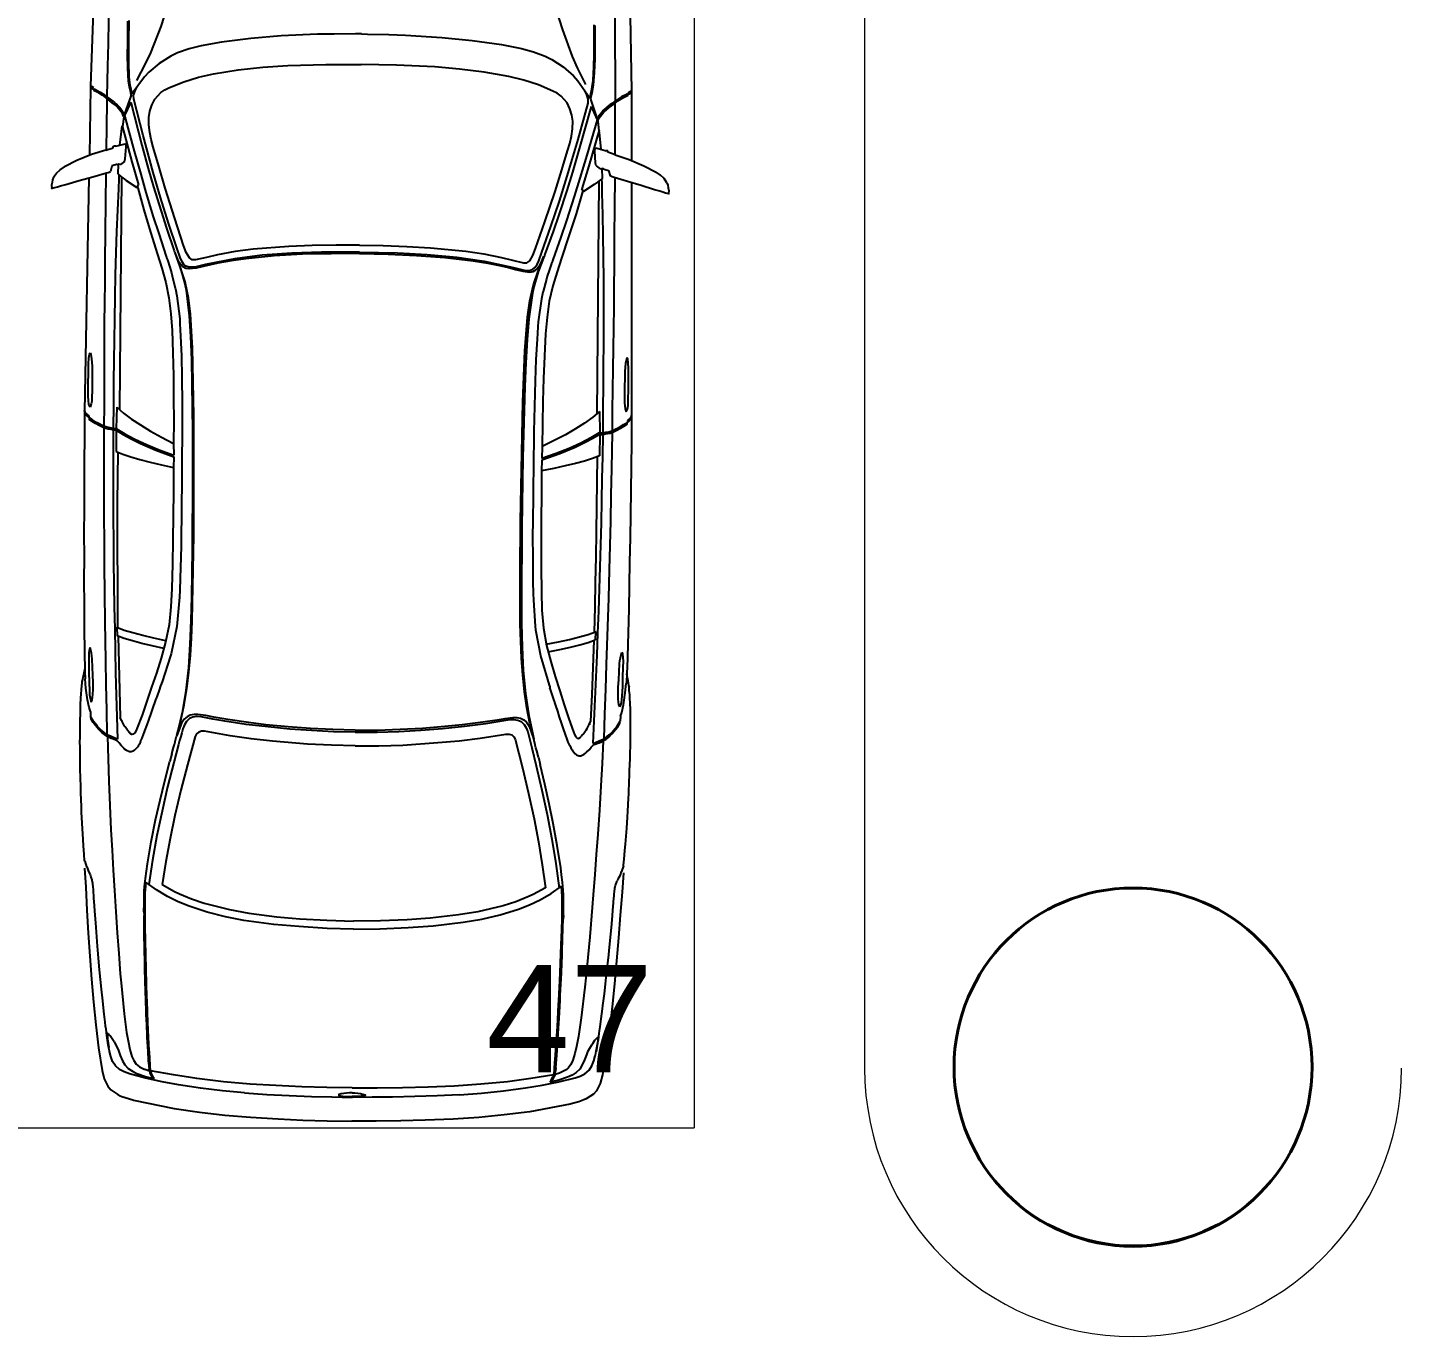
# Model space of a CAD drawing. Header units: inches. Extents: x 13 to 261, y -112 to -47.
# Drawn here: x 82.645 to 87.251, y -72.127 to -67.738 of the extents above; entities that cross this region are included whole.
import ezdxf

# ---------------------------------------------------------------- set-up
doc = ezdxf.new("R2010")
doc.units = ezdxf.units.IN
doc.header["$MEASUREMENT"] = 0
for name, color, linetype, lineweight in [('BANQUETA', 2, 'Continuous', 18), ('CAJONES', 3, 'Continuous', 20), ('COLUMNAS', 20, 'Continuous', 40), ('TEXTOS', 124, 'Continuous', 30)]:
    doc.layers.add(name, color=color, linetype=linetype, lineweight=lineweight)
doc.styles.add('TEXTOS', font='ARIALUNI.TTF', dxfattribs={"height": 0.36})

msp = doc.modelspace()

# ---------------------------------------------------------------- linework, layer by layer
at = {"linetype": 'Continuous'}
for p, q in [((82.8649, -67.6833), (82.8562, -67.9343)), ((84.6649, -67.6994), (84.6691, -67.9505)), ((83.0394, -67.8604), (83.0104, -67.9161)), ((84.4873, -67.8733), (84.5153, -67.9296)), ((82.8561, -67.9398), (82.8521, -68.1672)), ((82.8562, -67.9343), (82.8561, -67.9398)), ((82.8577, -67.9353), (82.8562, -67.9343)), ((82.8562, -67.9378), (82.8562, -67.9383)), ((82.8666, -67.9408), (82.8577, -67.9353)), ((82.9924, -67.965), (82.9688, -68.0313)), ((82.9945, -67.9575), (82.9955, -67.96)), ((82.996, -67.959), (82.9955, -67.96)), ((84.5289, -67.9727), (84.5294, -67.9737)), ((84.5304, -67.9712), (84.5294, -67.9737)), ((84.5324, -67.9787), (84.5548, -68.0455)), ((84.6586, -67.9569), (84.6676, -67.9515)), ((84.6676, -67.9515), (84.6691, -67.9505)), ((84.6691, -67.956), (84.669, -68.1835)), ((84.6691, -67.9505), (84.6691, -67.956)), ((84.6691, -67.954), (84.6691, -67.9545)), ((82.9673, -68.0377), (82.9625, -68.0702)), ((84.5562, -68.052), (84.5604, -68.0845)), ((82.9068, -68.1497), (82.9318, -68.1414)), ((82.9318, -68.1414), (82.9319, -68.1369)), ((82.9319, -68.1369), (82.9324, -68.1359)), ((82.9404, -68.1365), (82.972, -68.1283)), ((84.5813, -68.1512), (84.5499, -68.1424)), ((84.5898, -68.1518), (84.5893, -68.1508)), ((84.5898, -68.1563), (84.5898, -68.1518)), ((84.6147, -68.165), (84.5898, -68.1563)), ((82.9278, -68.2029), (82.9226, -68.2209)), ((82.9448, -68.1976), (82.9499, -68.1961)), ((82.9481, -68.2296), (82.9499, -68.1961)), ((82.9694, -68.1873), (82.9725, -68.1788)), ((84.5514, -68.2014), (84.5485, -68.1929)), ((84.5758, -68.2121), (84.5708, -68.2106)), ((84.572, -68.2441), (84.5708, -68.2106)), ((82.8504, -68.2422), (82.8359, -69.0246)), ((82.9181, -68.2228), (82.9226, -68.2209)), ((82.96, -68.2392), (82.953, -69.0197)), ((84.5599, -68.2535), (84.5529, -69.034)), ((84.5927, -68.2178), (84.5976, -68.2358)), ((84.6021, -68.2379), (84.5976, -68.2358)), ((84.6694, -68.2585), (84.6699, -69.041)), ((83.1377, -68.4908), (83.1382, -68.4923)), ((83.1106, -68.5085), (83.1111, -68.5101)), ((84.3777, -68.5019), (84.3772, -68.5034)), ((84.4045, -68.5201), (84.404, -68.5216)), ((82.8359, -69.0246), (82.8359, -69.0271)), ((82.8359, -69.0271), (82.8359, -69.0276)), ((82.8498, -69.0397), (82.8498, -69.0457)), ((84.6699, -69.041), (84.6698, -69.0435)), ((84.6698, -69.0435), (84.6698, -69.044)), ((82.8547, -69.0493), (82.8497, -69.0512)), ((82.9419, -69.0876), (82.9319, -69.0885)), ((82.9419, -69.0876), (82.9417, -69.1601)), ((84.6507, -69.0653), (84.6556, -69.0674)), ((84.6557, -69.0559), (84.6557, -69.0619)), ((83.1345, -69.1323), (83.1346, -69.1718)), ((84.5628, -69.1021), (84.5617, -69.1746)), ((84.5628, -69.1021), (84.5728, -69.1032)), ((83.1346, -69.1778), (83.1343, -69.2133)), ((84.3694, -69.1433), (84.3686, -69.1828)), ((84.3685, -69.1888), (84.3682, -69.2243)), ((82.8357, -69.8311), (82.8357, -69.8371)), ((82.8357, -69.8371), (82.8357, -69.8376)), ((82.8357, -69.8371), (82.8367, -69.8892)), ((84.6556, -69.8534), (84.6536, -69.9054)), ((84.6557, -69.8474), (84.6556, -69.8534)), ((84.6556, -69.8534), (84.6556, -69.8539)), ((83.0943, -69.938), (83.0938, -69.94)), ((84.3952, -69.9496), (84.3957, -69.9516)), ((82.8554, -70.0312), (82.8558, -70.0478)), ((82.9587, -70.0588), (82.9577, -70.0617)), ((84.6324, -70.0471), (84.6317, -70.0637)), ((82.9819, -70.0965), (82.9863, -70.1015)), ((83.1606, -70.0706), (83.1457, -70.1114)), ((84.3266, -70.081), (84.3407, -70.1221)), ((84.5286, -70.0728), (84.5296, -70.0758)), ((82.9436, -70.1231), (82.9466, -70.1236)), ((82.9589, -70.1458), (82.9545, -70.1402)), ((83.1395, -70.1329), (83.1396, -70.1319)), ((83.1396, -70.1319), (83.1432, -70.1184)), ((83.1432, -70.1184), (83.1442, -70.1139)), ((83.1447, -70.1119), (83.1442, -70.1139)), ((83.1457, -70.1114), (83.1447, -70.1119)), ((84.3407, -70.1221), (84.3417, -70.1226)), ((84.3417, -70.1226), (84.3422, -70.1246)), ((84.3431, -70.1291), (84.3422, -70.1246)), ((84.3465, -70.1427), (84.3431, -70.1291)), ((84.3465, -70.1437), (84.3465, -70.1427)), ((84.5048, -70.1101), (84.5003, -70.115)), ((84.5426, -70.1374), (84.5396, -70.1379)), ((83.1282, -70.1738), (83.1215, -70.1977)), ((84.3571, -70.1848), (84.3634, -70.2088)), ((84.5269, -70.1598), (84.5314, -70.1543)), ((82.8362, -70.5562), (82.8397, -70.6207)), ((84.6422, -70.5723), (84.6376, -70.6368)), ((83.0349, -70.7025), (83.0352, -70.674)), ((83.0349, -70.7025), (83.0353, -70.7155)), ((84.4409, -70.715), (84.4411, -70.6865)), ((84.4409, -70.715), (84.4403, -70.728)), ((83.0514, -71.2141), (83.0514, -71.2151)), ((83.0518, -71.2216), (83.0527, -71.2291)), ((84.4147, -71.2338), (84.4137, -71.2413)), ((84.4153, -71.2263), (84.4153, -71.2273)), ((83.0659, -71.2613), (83.0699, -71.2618)), ((84.3999, -71.2732), (84.3959, -71.2737)), ((82.9973, -71.3331), (83.0003, -71.3342)), ((84.4672, -71.3463), (84.4642, -71.3473))]:
    msp.add_line(p, q, dxfattribs=at)
for points in [[(83.4322, -66.5293), (83.4242, -66.5403), (83.4165, -66.5592), (83.4083, -66.5831), (83.3877, -66.6525), (83.3701, -66.7183), (83.352, -66.7846), (83.3334, -66.8515), (83.3148, -66.9188), (83.2962, -66.9861), (83.2776, -67.0555), (83.259, -67.1253), (83.2403, -67.1947), (83.2222, -67.2645), (83.2041, -67.3348), (83.187, -67.4017), (83.1694, -67.4685), (83.1518, -67.5354), (83.1332, -67.6022), (83.1131, -67.6685), (83.091, -67.7343), (83.0567, -67.823), (83.0394, -67.8604)], [(84.1184, -66.5354), (84.1262, -66.5466), (84.1335, -66.5656), (84.1413, -66.5897), (84.1607, -66.6594), (84.1771, -66.7255), (84.194, -66.7922), (84.2114, -66.8593), (84.2288, -66.927), (84.2462, -66.9946), (84.2635, -67.0643), (84.2809, -67.1345), (84.2983, -67.2041), (84.3152, -67.2743), (84.332, -67.3449), (84.3479, -67.4121), (84.3643, -67.4792), (84.3807, -67.5464), (84.3981, -67.6135), (84.417, -67.6802), (84.4379, -67.7464), (84.4706, -67.8357), (84.4873, -67.8733)], [(83.0049, -66.686), (82.9997, -66.7), (82.9951, -66.7149), (82.9884, -66.7434), (82.9884, -66.7434), (82.9878, -66.7459), (82.9863, -66.7539), (82.9831, -66.7703), (82.9757, -66.8118), (82.9694, -66.8552), (82.9586, -66.9396), (82.9493, -67.031), (82.9437, -67.1), (82.9385, -67.1695), (82.9333, -67.2554), (82.929, -67.3419), (82.9252, -67.4283), (82.9226, -67.5008), (82.9204, -67.5728), (82.9183, -67.6448), (82.9162, -67.7163), (82.9145, -67.7918), (82.9123, -67.8673), (82.9104, -67.9697)], [(84.5428, -66.6998), (84.5477, -66.7138), (84.552, -66.7289), (84.5583, -66.7574), (84.5583, -66.7574), (84.5588, -66.7599), (84.5602, -66.7679), (84.5631, -66.7845), (84.5697, -66.826), (84.5753, -66.8696), (84.5845, -66.9542), (84.5922, -67.0457), (84.5966, -67.1148), (84.6005, -67.1843), (84.6042, -67.2704), (84.6069, -67.3569), (84.6092, -67.4434), (84.6105, -67.5159), (84.6114, -67.5879), (84.6122, -67.6599), (84.6131, -67.7315), (84.6134, -67.807), (84.6142, -67.8825), (84.6143, -67.985)], [(82.9924, -67.965), (82.9905, -67.9565), (82.9867, -67.9379), (82.9834, -67.9179), (82.9807, -67.8749), (82.9801, -67.8299), (82.9802, -67.8184), (82.9804, -67.8004), (82.9811, -67.7169)], [(82.9945, -67.9575), (82.9945, -67.956), (82.9921, -67.9465), (82.9892, -67.9314), (82.9869, -67.9149), (82.9855, -67.9014), (82.9839, -67.8559), (82.9838, -67.8139), (82.9839, -67.8019), (82.984, -67.7859), (82.9852, -67.7149)], [(84.5304, -67.9712), (84.5304, -67.9697), (84.533, -67.9603), (84.5362, -67.9453), (84.5388, -67.9288), (84.5404, -67.9153), (84.5428, -67.8698), (84.5437, -67.8278), (84.5438, -67.8158), (84.544, -67.7998), (84.5441, -67.7288)], [(84.5324, -67.9787), (84.5344, -67.9703), (84.5386, -67.9518), (84.5423, -67.9318), (84.5457, -67.8889), (84.5471, -67.8439), (84.5472, -67.8324), (84.5473, -67.8144), (84.5481, -67.7309)], [(83.7643, -67.7599), (83.7443, -67.7597), (83.6723, -67.76), (83.6168, -67.761), (83.4952, -67.7665), (83.3931, -67.7745), (83.2945, -67.7872), (83.2269, -67.7991), (83.1868, -67.8092), (83.1477, -67.8229), (83.1251, -67.8337), (83.0864, -67.8583), (83.0516, -67.888), (83.0365, -67.9039), (82.996, -67.959)], [(83.7643, -67.7599), (83.7843, -67.76), (83.8563, -67.7617), (83.9118, -67.7637), (84.0332, -67.7713), (84.1351, -67.7812), (84.2335, -67.7956), (84.3009, -67.8087), (84.3408, -67.8195), (84.3797, -67.8339), (84.4021, -67.8451), (84.4403, -67.8704), (84.4746, -67.9007), (84.4894, -67.9169), (84.5289, -67.9727)], [(83.758, -68.4678), (83.679, -68.4676), (83.5994, -68.4689), (83.5204, -68.4722), (83.4013, -68.4816), (83.3408, -68.4896), (83.2811, -68.5006), (83.2811, -68.5006), (83.2451, -68.5088), (83.208, -68.5174), (83.1965, -68.5168), (83.1871, -68.5102), (83.1767, -68.4921), (83.1679, -68.4691), (83.1382, -68.3783), (83.1061, -68.2765), (83.0843, -68.2033), (83.0664, -68.1391), (83.0596, -68.1141), (83.0543, -68.09), (83.051, -68.065), (83.0513, -68.0395), (83.0549, -68.019), (83.0611, -67.9986), (83.0713, -67.9787), (83.0915, -67.9559), (83.1051, -67.947), (83.1202, -67.9396), (83.1683, -67.92), (83.2175, -67.905), (83.2681, -67.8934), (83.3507, -67.8802), (83.4333, -67.8714), (83.5168, -67.8657), (83.6449, -67.8618), (83.7634, -67.8624)], [(83.758, -68.4678), (83.837, -68.469), (83.9164, -68.4718), (83.9954, -68.4765), (84.1143, -68.488), (84.1747, -68.4971), (84.2341, -68.5091), (84.2341, -68.5091), (84.27, -68.5179), (84.307, -68.5273), (84.3185, -68.5269), (84.328, -68.5204), (84.3387, -68.5025), (84.3479, -68.4796), (84.3792, -68.3894), (84.4131, -68.2882), (84.4362, -68.2154), (84.4553, -68.1516), (84.4625, -68.1266), (84.4683, -68.1027), (84.472, -68.0777), (84.4722, -68.0522), (84.4689, -68.0317), (84.4631, -68.0111), (84.4533, -67.991), (84.4335, -67.9679), (84.42, -67.9587), (84.4051, -67.9511), (84.3573, -67.9307), (84.3084, -67.9147), (84.258, -67.9023), (84.1757, -67.8876), (84.0933, -67.8773), (84.0098, -67.8701), (83.8819, -67.8639), (83.7634, -67.8624)], [(82.8701, -67.9484), (82.8701, -67.9479), (82.8596, -67.9423), (82.8561, -67.9398)], [(83.0008, -67.9785), (83.0004, -67.965), (83.0051, -67.9501), (83.0124, -67.9366)], [(82.8666, -67.9438), (82.8701, -67.9454), (82.8726, -67.9464), (82.8885, -67.9545), (82.9029, -67.9642), (82.9059, -67.9667)], [(82.8666, -67.9493), (82.8686, -67.9489), (82.8701, -67.9484)], [(82.9668, -68.0362), (82.9629, -68.0267), (82.9495, -68.0096), (82.9451, -68.0045), (82.9391, -67.999), (82.9297, -67.9914), (82.9217, -67.9853), (82.9148, -67.9798), (82.9069, -67.9727), (82.9029, -67.9697), (82.8954, -67.9646), (82.8845, -67.958), (82.8755, -67.9534), (82.8686, -67.9504), (82.8666, -67.9493)], [(82.8696, -67.9479), (82.8711, -67.9484), (82.8686, -67.9489)], [(82.9059, -67.9667), (82.9119, -67.9713), (82.9203, -67.9778), (82.9263, -67.9819), (82.9307, -67.9849)], [(82.9108, -67.9762), (82.9108, -67.9782), (82.9107, -67.9892), (82.909, -68.0692), (82.9083, -68.1492)], [(82.9307, -67.9849), (82.9362, -67.9895), (82.9372, -67.9905)], [(83.7578, -68.4913), (83.6302, -68.4917), (83.5307, -68.4948), (83.4316, -68.5019), (83.3395, -68.5136), (83.2409, -68.5332), (83.2053, -68.5419), (83.1868, -68.5422), (83.1758, -68.5381), (83.1689, -68.5326), (83.1615, -68.5215), (83.1561, -68.5095), (83.1463, -68.4804), (83.1176, -68.3941), (83.0909, -68.3084), (83.0661, -68.2241), (83.0322, -68.1003), (83.0008, -67.9785)], [(84.5237, -67.9922), (84.5244, -67.9787), (84.52, -67.9636), (84.5129, -67.95)], [(84.5567, -68.0505), (84.5608, -68.041), (84.5745, -68.0241), (84.579, -68.0192), (84.5851, -68.0137), (84.5946, -68.0063), (84.6027, -68.0004), (84.6097, -67.9949), (84.6178, -67.988), (84.6218, -67.985), (84.6294, -67.9801), (84.6404, -67.9737), (84.6495, -67.9693), (84.6565, -67.9664), (84.6585, -67.9654)], [(84.6188, -67.982), (84.6128, -67.9865), (84.6042, -67.9929), (84.5982, -67.9968), (84.5937, -67.9998)], [(84.6585, -67.9599), (84.655, -67.9613), (84.6525, -67.9623), (84.6364, -67.9702), (84.6219, -67.9795), (84.6188, -67.982)], [(84.6555, -67.9638), (84.654, -67.9643), (84.6565, -67.9649)], [(84.655, -67.9643), (84.655, -67.9638), (84.6656, -67.9584), (84.6691, -67.956)], [(84.6585, -67.9654), (84.6565, -67.9649), (84.655, -67.9643)], [(82.9372, -67.9905), (82.9412, -67.9935), (82.9451, -67.997), (82.9496, -68.0016), (82.9536, -68.0061), (82.9625, -68.0182), (82.9629, -68.0192), (82.9659, -68.0242), (82.9688, -68.0313)], [(82.9907, -67.989), (82.9693, -68.0333), (83.0023, -68.1526), (83.0241, -68.2303), (83.0415, -68.2914), (83.0663, -68.3726), (83.0843, -68.4288), (83.1096, -68.5055), (83.1106, -68.5085)], [(82.9907, -67.989), (83.0274, -68.1323), (83.0492, -68.2105), (83.0672, -68.2722), (83.0924, -68.3544), (83.1104, -68.4105), (83.1363, -68.4873), (83.1377, -68.4908)], [(83.7578, -68.4913), (83.8852, -68.494), (83.9847, -68.4989), (84.0836, -68.5078), (84.1755, -68.5211), (84.2738, -68.5425), (84.3092, -68.5518), (84.3277, -68.5524), (84.3388, -68.5485), (84.3458, -68.5431), (84.3534, -68.5322), (84.359, -68.5202), (84.3693, -68.4913), (84.3995, -68.4056), (84.4278, -68.3203), (84.4541, -68.2366), (84.4902, -68.1134), (84.5237, -67.9922)], [(84.5337, -68.0028), (84.4944, -68.1454), (84.4712, -68.2232), (84.4521, -68.2845), (84.4254, -68.3663), (84.4064, -68.4221), (84.3792, -68.4984), (84.3777, -68.5019)], [(84.5337, -68.0028), (84.5543, -68.0474), (84.5192, -68.1661), (84.496, -68.2434), (84.4775, -68.3043), (84.4512, -68.385), (84.4322, -68.4409), (84.4055, -68.5171), (84.4045, -68.5201)], [(84.5871, -68.0052), (84.5831, -68.0082), (84.5791, -68.0117), (84.5745, -68.0161), (84.5705, -68.0206), (84.5614, -68.0325), (84.5609, -68.0335), (84.5578, -68.0385), (84.5548, -68.0455)], [(84.5937, -67.9998), (84.5881, -68.0042), (84.5871, -68.0052)], [(84.6138, -67.9915), (84.6137, -67.9935), (84.6136, -68.0045), (84.6139, -68.0845), (84.6132, -68.1645)], [(82.9544, -68.1326), (82.9593, -68.0867), (82.9615, -68.0677)], [(82.9615, -68.0677), (82.9944, -68.188), (83.0162, -68.2652)], [(82.9668, -68.0362), (82.9673, -68.0372), (82.9673, -68.0377)], [(84.5567, -68.0505), (84.5562, -68.0515), (84.5562, -68.052)], [(84.5614, -68.082), (84.5264, -68.2017), (84.5032, -68.2785)], [(84.5674, -68.1471), (84.5633, -68.101), (84.5614, -68.082)], [(82.9068, -68.1497), (82.8596, -68.1643), (82.81, -68.1843), (82.7683, -68.2055)], [(82.9404, -68.1365), (82.9359, -68.1355), (82.9324, -68.1359)], [(82.9725, -68.1788), (82.9754, -68.1378), (82.9745, -68.1298), (82.972, -68.1283)], [(84.5485, -68.1929), (84.5463, -68.1519), (84.5474, -68.1439), (84.5499, -68.1424)], [(84.5813, -68.1512), (84.5858, -68.1502), (84.5893, -68.1508)], [(84.6147, -68.165), (84.6616, -68.1804), (84.7109, -68.2014), (84.7522, -68.2232)], [(82.732, -68.2402), (82.7416, -68.2262), (82.7542, -68.2148), (82.7683, -68.2055)], [(82.9448, -68.1976), (82.9433, -68.198), (82.9398, -68.199), (82.9278, -68.2024)], [(82.9694, -68.1873), (82.9609, -68.1942), (82.9559, -68.1972), (82.9504, -68.1961), (82.9499, -68.1961)], [(84.5514, -68.2014), (84.5598, -68.2085), (84.5648, -68.2115), (84.5703, -68.2106), (84.5708, -68.2106)], [(84.5758, -68.2121), (84.5773, -68.2127), (84.5808, -68.2137), (84.5927, -68.2173)], [(82.7256, -68.2766), (82.7251, -68.2771), (82.7276, -68.2766), (82.7306, -68.2761), (82.7361, -68.2747), (82.7447, -68.2723), (82.7552, -68.2694), (82.7727, -68.2645), (82.8179, -68.2514), (82.8635, -68.2383), (82.9091, -68.2252), (82.9151, -68.2238), (82.9181, -68.2228)], [(82.732, -68.2402), (82.7289, -68.2486), (82.7268, -68.2576), (82.7252, -68.2671), (82.7256, -68.2766)], [(82.9071, -68.2262), (82.9057, -68.3247), (82.9048, -68.4237), (82.9039, -68.5227), (82.9033, -68.5917), (82.9027, -68.6607), (82.9021, -68.7297), (82.902, -68.7987), (82.9014, -68.8677), (82.9012, -68.9367), (82.9011, -69.0057), (82.9005, -69.0747)], [(82.951, -68.2321), (82.9504, -68.2451), (82.9491, -68.2791), (82.946, -68.3511), (82.9433, -68.4216), (82.9412, -68.492), (82.939, -68.567), (82.9374, -68.6415), (82.9362, -68.716), (82.9351, -68.785), (82.934, -68.854), (82.9334, -68.923), (82.9326, -69.003), (82.9319, -69.0825)], [(82.9481, -68.2296), (82.9575, -68.2372), (82.9644, -68.2427), (82.9754, -68.2508), (83.0107, -68.2746), (83.0162, -68.2652)], [(84.572, -68.2441), (84.5624, -68.2515), (84.5554, -68.257), (84.5443, -68.2649), (84.5086, -68.288), (84.5032, -68.2785)], [(84.569, -68.2466), (84.5694, -68.2596), (84.5701, -68.2936), (84.5719, -68.3656), (84.5733, -68.4361), (84.5741, -68.5066), (84.575, -68.5817), (84.5753, -68.6562), (84.5751, -68.7307), (84.575, -68.7997), (84.5749, -68.8687), (84.5743, -68.9377), (84.5736, -69.0177), (84.5729, -69.0972)], [(84.7935, -68.2951), (84.794, -68.2956), (84.7915, -68.2951), (84.7886, -68.2946), (84.7831, -68.293), (84.7746, -68.2904), (84.7641, -68.2873), (84.7467, -68.2822), (84.7018, -68.2683), (84.6564, -68.2544), (84.611, -68.2405), (84.605, -68.2389), (84.6021, -68.2379)], [(84.613, -68.2415), (84.6126, -68.34), (84.6118, -68.439), (84.6109, -68.538), (84.6103, -68.607), (84.6096, -68.676), (84.609, -68.745), (84.6079, -68.814), (84.6073, -68.883), (84.6062, -68.9519), (84.605, -69.0209), (84.6044, -69.0899)], [(84.7879, -68.2585), (84.7785, -68.2445), (84.7661, -68.2328), (84.7522, -68.2232)], [(84.7879, -68.2585), (84.7908, -68.2671), (84.7927, -68.2761), (84.7941, -68.2856), (84.7935, -68.2951)], [(83.0127, -68.2707), (83.0141, -68.2762), (83.0345, -68.3499), (83.0568, -68.4241), (83.0802, -68.4993), (83.0947, -68.5454), (83.1083, -68.593), (83.1189, -68.6446), (83.1254, -68.6982), (83.1294, -68.7537), (83.1322, -68.8288), (83.134, -68.9043), (83.1344, -68.9803), (83.1347, -69.0563), (83.1345, -69.1323)], [(84.5066, -68.284), (84.5051, -68.2895), (84.4834, -68.3628), (84.4598, -68.4366), (84.4351, -68.5114), (84.4197, -68.5573), (84.4053, -68.6046), (84.3938, -68.656), (84.3863, -68.7095), (84.3813, -68.7649), (84.3772, -68.8399), (84.374, -68.9154), (84.3723, -68.9914), (84.3706, -69.0673), (84.3694, -69.1433)], [(83.1382, -68.4923), (83.1407, -68.4988), (83.1577, -68.5465), (83.1718, -68.5976), (83.1761, -68.6186), (83.1868, -68.7047), (83.1912, -68.7738), (83.194, -68.8528), (83.1958, -68.9323), (83.1971, -69.0118), (83.1974, -69.0913), (83.1977, -69.1704), (83.1974, -69.2499), (83.1973, -69.3254)], [(83.2023, -69.3254), (83.2023, -69.2684), (83.2023, -69.2114), (83.2023, -69.1544), (83.2023, -69.0974), (83.2018, -69.0404), (83.2013, -68.9834), (83.2003, -68.9264), (83.1988, -68.8694), (83.1974, -68.8123), (83.1949, -68.7558), (83.1909, -68.6993), (83.1839, -68.6442), (83.1728, -68.5906), (83.1568, -68.541), (83.1397, -68.4938)], [(83.7577, -68.4963), (83.7572, -68.4963), (83.6622, -68.4965), (83.6617, -68.4965), (83.5667, -68.4986), (83.4711, -68.5038), (83.3765, -68.5134), (83.327, -68.5205), (83.2824, -68.5286), (83.2579, -68.5339), (83.2338, -68.5397), (83.2097, -68.5454), (83.1862, -68.5477), (83.1752, -68.5456), (83.1658, -68.54), (83.1544, -68.5269), (83.149, -68.5164), (83.1397, -68.4938)], [(83.1111, -68.5101), (83.1135, -68.5171), (83.1135, -68.5176), (83.1213, -68.5416), (83.1271, -68.5607), (83.1295, -68.5702), (83.1401, -68.6123), (83.1406, -68.6148), (83.1449, -68.6374), (83.1547, -68.7145), (83.1556, -68.73), (83.1569, -68.7525), (83.1577, -68.772), (83.1606, -68.8405), (83.162, -68.912), (83.1627, -68.9975), (83.1629, -69.0825), (83.1628, -69.098), (83.1625, -69.191), (83.1617, -69.279), (83.1613, -69.325)], [(83.7577, -68.4963), (83.7582, -68.4963), (83.8532, -68.4982), (83.8537, -68.4982), (83.9487, -68.502), (84.0441, -68.5089), (84.1385, -68.5202), (84.1879, -68.5282), (84.2324, -68.5371), (84.2568, -68.5428), (84.2808, -68.549), (84.3047, -68.5552), (84.3282, -68.5579), (84.3392, -68.556), (84.3487, -68.5506), (84.3604, -68.5377), (84.366, -68.5273), (84.3757, -68.5049)], [(84.2982, -69.3352), (84.2992, -69.2782), (84.3002, -69.2212), (84.3013, -69.1642), (84.3023, -69.1072), (84.3038, -69.0502), (84.3053, -68.9933), (84.3073, -68.9363), (84.3098, -68.8793), (84.3123, -68.8223), (84.3158, -68.7658), (84.3208, -68.7094), (84.3288, -68.6545), (84.3408, -68.6011), (84.3577, -68.5517), (84.3757, -68.5049)], [(84.3772, -68.5034), (84.3746, -68.5099), (84.3567, -68.5572), (84.3417, -68.6081), (84.337, -68.629), (84.3248, -68.7149), (84.3192, -68.7839), (84.315, -68.8628), (84.3117, -68.9423), (84.309, -69.0218), (84.3073, -69.1013), (84.3056, -69.1803), (84.3044, -69.2598), (84.3032, -69.3353)], [(84.404, -68.5216), (84.4014, -68.5286), (84.4014, -68.5291), (84.3932, -68.553), (84.3871, -68.572), (84.3845, -68.5814), (84.3731, -68.6233), (84.3726, -68.6258), (84.3679, -68.6483), (84.3567, -68.7252), (84.3555, -68.7407), (84.3538, -68.7632), (84.3527, -68.7827), (84.3486, -68.8511), (84.3459, -68.9226), (84.3437, -69.0081), (84.3419, -69.0931), (84.3418, -69.1086), (84.3404, -69.2016), (84.3396, -69.2896), (84.3392, -69.3356)], [(82.8541, -69.0111), (82.8506, -69.0017), (82.8488, -68.9892), (82.8484, -68.9742), (82.8483, -68.9302), (82.8486, -68.8977), (82.8494, -68.8657), (82.8505, -68.8457), (82.8521, -68.8343), (82.8545, -68.8285)], [(82.8545, -68.8285), (82.8566, -68.8343), (82.8595, -68.8488), (82.8613, -68.8738), (82.8616, -68.8993), (82.8618, -68.9253), (82.8616, -68.9533), (82.8603, -68.9808), (82.8597, -68.9908), (82.8582, -69.0003), (82.8541, -69.0111)], [(84.6548, -68.8446), (84.6526, -68.8504), (84.6494, -68.8648), (84.6472, -68.8898), (84.6465, -68.9153), (84.6458, -68.9413), (84.6455, -68.9693), (84.6463, -68.9968), (84.6467, -69.0068), (84.6481, -69.0163), (84.652, -69.0272)], [(84.652, -69.0272), (84.6556, -69.0179), (84.6577, -69.0054), (84.6583, -68.9904), (84.6592, -68.9464), (84.6595, -68.9139), (84.6593, -68.8819), (84.6585, -68.8619), (84.6571, -68.8504), (84.6548, -68.8446)], [(82.8359, -69.0271), (82.8359, -69.0301), (82.8352, -69.1116), (82.8349, -69.1931), (82.8342, -69.2751), (82.834, -69.3546), (82.8338, -69.4341), (82.8341, -69.5131), (82.8339, -69.5926), (82.8342, -69.6721), (82.8349, -69.7516), (82.8357, -69.8311)], [(82.8359, -69.0246), (82.8394, -69.0306), (82.8498, -69.0397)], [(82.8359, -69.0271), (82.8359, -69.0286), (82.8359, -69.0296), (82.8359, -69.0306)], [(82.8359, -69.0306), (82.8388, -69.0351), (82.8448, -69.0412), (82.8547, -69.0493)], [(82.9324, -69.0825), (82.9304, -69.082), (82.9264, -69.0809), (82.9215, -69.0799), (82.9205, -69.0799), (82.9165, -69.0793), (82.911, -69.0783), (82.901, -69.0747), (82.9005, -69.0747), (82.899, -69.0737), (82.897, -69.0727), (82.893, -69.0711), (82.8871, -69.0681), (82.8761, -69.062), (82.8622, -69.0533), (82.8612, -69.0528), (82.8597, -69.0518), (82.8587, -69.0513), (82.8498, -69.0457)], [(82.9436, -69.0106), (82.9419, -69.0821), (82.9434, -69.0831), (82.9319, -69.0825)], [(82.9436, -69.0106), (82.9664, -69.0308), (82.9932, -69.051), (83.023, -69.0708), (83.0569, -69.0911), (83.0942, -69.1114), (83.1345, -69.1323)], [(84.5625, -69.0251), (84.5393, -69.0449), (84.5122, -69.0646), (84.482, -69.0838), (84.4478, -69.1035), (84.4101, -69.1232), (84.3694, -69.1433)], [(84.5625, -69.0251), (84.5629, -69.0966), (84.5614, -69.0976), (84.5729, -69.0972)], [(84.6699, -69.041), (84.6663, -69.047), (84.6557, -69.0559)], [(84.6698, -69.0435), (84.6698, -69.0465), (84.6691, -69.128), (84.6679, -69.2095), (84.6671, -69.2915), (84.6659, -69.371), (84.6647, -69.4505), (84.663, -69.5295), (84.6618, -69.609), (84.6601, -69.6885), (84.6579, -69.7679), (84.6557, -69.8474)], [(84.6698, -69.0435), (84.6698, -69.045), (84.6698, -69.046), (84.6698, -69.047)], [(82.9319, -69.0885), (82.9304, -69.088), (82.9304, -69.0875), (82.9234, -69.0859), (82.9154, -69.0848), (82.9074, -69.0828), (82.9004, -69.0802), (82.885, -69.0726), (82.8721, -69.0654), (82.8616, -69.0588), (82.8497, -69.0512)], [(82.9004, -69.0802), (82.9004, -69.2022), (82.9006, -69.2902), (82.9008, -69.3782), (82.9011, -69.4597), (82.9018, -69.5412), (82.9025, -69.6357), (82.9041, -69.7308), (82.9065, -69.8588), (82.9077, -69.9418), (82.909, -70.0253), (82.9103, -70.1083)], [(82.9319, -69.0885), (82.9317, -69.1625), (82.9321, -69.236), (82.9319, -69.31), (82.9322, -69.384), (82.9331, -69.458), (82.9334, -69.532), (82.9342, -69.606), (82.9356, -69.68), (82.9369, -69.754), (82.9383, -69.8281), (82.9401, -69.9021), (82.9419, -69.9761), (82.9443, -70.0496), (82.9466, -70.1236)], [(82.9419, -69.0876), (82.9648, -69.1023), (82.9921, -69.1175), (83.023, -69.1328), (83.0748, -69.1553), (83.1346, -69.1778)], [(82.9434, -69.0831), (82.9713, -69.1003), (83.0046, -69.1181), (83.043, -69.1365), (83.0863, -69.1544), (83.1346, -69.1718)], [(84.5724, -69.0971), (84.5744, -69.0967), (84.5784, -69.0957), (84.5834, -69.0947), (84.5844, -69.0948), (84.5884, -69.0943), (84.5939, -69.0933), (84.6039, -69.0899), (84.6044, -69.0899), (84.6059, -69.0889), (84.6079, -69.088), (84.612, -69.0865), (84.618, -69.0836), (84.629, -69.0777), (84.6431, -69.0693), (84.6441, -69.0688), (84.6456, -69.0678), (84.6466, -69.0673), (84.6557, -69.0619)], [(84.5728, -69.1032), (84.5743, -69.1027), (84.5743, -69.1022), (84.5813, -69.1007), (84.5893, -69.0998), (84.5974, -69.0979), (84.6044, -69.0954), (84.6199, -69.0881), (84.633, -69.0812), (84.6436, -69.0748), (84.6556, -69.0674)], [(84.6698, -69.047), (84.6668, -69.0515), (84.6607, -69.0574), (84.6507, -69.0653)], [(84.5628, -69.1021), (84.5397, -69.1164), (84.5121, -69.1311), (84.4809, -69.1458), (84.4287, -69.1674), (84.3685, -69.1888)], [(84.5614, -69.0976), (84.5332, -69.1143), (84.4996, -69.1315), (84.4609, -69.1492), (84.4172, -69.1663), (84.3686, -69.1828)], [(84.5728, -69.1032), (84.5716, -69.1771), (84.57, -69.2506), (84.5688, -69.3246), (84.5672, -69.3986), (84.565, -69.4726), (84.5633, -69.5466), (84.5612, -69.6206), (84.5585, -69.6945), (84.5559, -69.7685), (84.5532, -69.8425), (84.55, -69.9165), (84.5469, -69.9905), (84.5432, -70.0639), (84.5396, -70.1379)], [(84.6044, -69.0954), (84.6023, -69.2174), (84.6005, -69.3054), (84.5987, -69.3934), (84.597, -69.4749), (84.5948, -69.5564), (84.5924, -69.6509), (84.5891, -69.7458), (84.5844, -69.8738), (84.5817, -69.9568), (84.5789, -70.0402), (84.5762, -70.1232)], [(82.9417, -69.1601), (82.9647, -69.1688), (82.9911, -69.178), (83.0215, -69.1868), (83.0559, -69.1956), (83.0933, -69.2044), (83.1343, -69.2133)], [(82.9479, -69.7516), (82.9472, -69.6676), (82.947, -69.5831), (82.9467, -69.4991), (82.9465, -69.4151), (82.9467, -69.3311), (82.9475, -69.2471), (82.9482, -69.1631)], [(84.5617, -69.1746), (84.5386, -69.1829), (84.512, -69.1916), (84.4814, -69.1998), (84.4469, -69.208), (84.4093, -69.2162), (84.3682, -69.2243)], [(84.5449, -69.7659), (84.5471, -69.6819), (84.5489, -69.5975), (84.5506, -69.5135), (84.5524, -69.4295), (84.5536, -69.3455), (84.5544, -69.2615), (84.5551, -69.1775)], [(83.1343, -69.2133), (83.1335, -69.2943), (83.1333, -69.3758), (83.1321, -69.4568), (83.1304, -69.5378), (83.1281, -69.6193)], [(84.3682, -69.2243), (84.3675, -69.3053), (84.3663, -69.3868), (84.366, -69.4678), (84.3663, -69.5488), (84.3671, -69.6303)], [(83.1613, -69.325), (83.161, -69.3555), (83.161, -69.356), (83.1601, -69.46), (83.1594, -69.4775), (83.1569, -69.5855), (83.1556, -69.625), (83.1544, -69.648), (83.1466, -69.7339), (83.145, -69.7469), (83.1262, -69.8377), (83.1241, -69.8447), (83.0963, -69.932), (83.0943, -69.9375), (83.0943, -69.938)], [(83.1973, -69.3254), (83.197, -69.4089), (83.1963, -69.4884), (83.1956, -69.5679), (83.1939, -69.6473), (83.1922, -69.7268), (83.189, -69.8058), (83.1838, -69.8843), (83.1756, -69.9607), (83.1629, -70.0346), (83.1447, -70.1119), (83.1587, -70.061), (83.1696, -70.0091), (83.1786, -69.9552), (83.1856, -69.8998), (83.1911, -69.8428), (83.1941, -69.7858), (83.1967, -69.7284), (83.1982, -69.6709), (83.1992, -69.6134), (83.2002, -69.5559), (83.2012, -69.4984), (83.2017, -69.4409), (83.2018, -69.3829), (83.2023, -69.3254)], [(84.3032, -69.3353), (84.302, -69.4187), (84.3013, -69.4982), (84.3006, -69.5777), (84.3008, -69.6572), (84.3011, -69.7367), (84.3029, -69.8158), (84.3067, -69.8943), (84.3135, -69.9709), (84.3249, -70.045), (84.3417, -70.1226), (84.3286, -70.0715), (84.3186, -70.0194), (84.3106, -69.9653), (84.3046, -69.9098), (84.3001, -69.8527), (84.2981, -69.7957), (84.2966, -69.7382), (84.2961, -69.6807), (84.2961, -69.6232), (84.2962, -69.5657), (84.2962, -69.5082), (84.2967, -69.4507), (84.2977, -69.3927), (84.2982, -69.3352)], [(84.3392, -69.3356), (84.3389, -69.3661), (84.3389, -69.3666), (84.338, -69.4706), (84.3384, -69.4881), (84.3389, -69.5961), (84.3395, -69.6356), (84.3403, -69.6586), (84.3466, -69.7447), (84.3479, -69.7577), (84.3651, -69.8488), (84.3671, -69.8558), (84.3933, -69.9436), (84.3952, -69.9491), (84.3952, -69.9496)], [(83.1281, -69.6193), (83.1251, -69.6802), (83.119, -69.7407), (83.1075, -69.7986), (83.0925, -69.8524), (83.0766, -69.9023), (83.0602, -69.9502), (83.0443, -69.997), (83.0288, -70.0434), (83.0125, -70.0862), (83.0084, -70.0952), (83.0043, -70.1027), (82.9993, -70.1076), (82.9943, -70.1081), (82.9893, -70.105), (82.9863, -70.1015)], [(84.3671, -69.6303), (84.369, -69.6914), (84.374, -69.7519), (84.3845, -69.81), (84.3985, -69.8641), (84.4135, -69.9143), (84.4291, -69.9624), (84.4442, -70.0095), (84.4588, -70.0562), (84.4744, -70.0993), (84.4783, -70.1083), (84.4822, -70.1159), (84.4872, -70.1209), (84.4922, -70.1215), (84.4972, -70.1185), (84.5003, -70.115)], [(83.1086, -69.7941), (83.0676, -69.7857), (83.0307, -69.7769), (82.9978, -69.7681), (82.9689, -69.7593), (82.9445, -69.7501), (82.9447, -69.7771)], [(83.1018, -69.82), (83.0629, -69.8117), (83.0275, -69.8034), (82.9961, -69.7946), (82.9681, -69.7863), (82.9447, -69.7771)], [(82.9487, -69.7787), (82.9504, -69.8697), (82.9526, -69.9602), (82.9553, -70.0512)], [(84.3835, -69.8055), (84.4246, -69.7979), (84.4617, -69.7897), (84.4947, -69.7815), (84.5238, -69.7732), (84.5484, -69.7645), (84.5477, -69.7915)], [(82.8542, -69.8164), (82.8523, -69.8223), (82.8507, -69.8343), (82.8501, -69.8468), (82.8499, -69.8678), (82.8506, -69.9003), (82.8508, -69.9328), (82.8521, -69.9628), (82.8524, -69.9753), (82.8543, -69.9863), (82.8584, -69.9996)], [(82.8584, -69.9996), (82.8613, -69.9919), (82.8629, -69.9844), (82.864, -69.9734), (82.8646, -69.9579), (82.8643, -69.9339), (82.8635, -69.9099), (82.8628, -69.8829), (82.8615, -69.8559), (82.8606, -69.8449), (82.8592, -69.8359), (82.8573, -69.8253), (82.8542, -69.8164)], [(84.3898, -69.8315), (84.4289, -69.8239), (84.4644, -69.8162), (84.496, -69.808), (84.5241, -69.8002), (84.5477, -69.7915)], [(84.5436, -69.7929), (84.5403, -69.8839), (84.5365, -69.9744), (84.5322, -70.0653)], [(82.9065, -69.8588), (82.9077, -69.9418), (82.909, -70.0253), (82.9103, -70.1083)], [(84.5844, -69.8738), (84.5817, -69.9568), (84.5789, -70.0402), (84.5762, -70.1232)], [(84.63, -70.0154), (84.6272, -70.0077), (84.6258, -70.0002), (84.6249, -69.9892), (84.6245, -69.9737), (84.6252, -69.9497), (84.6265, -69.9257), (84.6277, -69.8987), (84.6294, -69.8717), (84.6305, -69.8607), (84.6321, -69.8517), (84.6342, -69.8412), (84.6374, -69.8323)], [(84.6374, -69.8323), (84.6392, -69.8383), (84.6406, -69.8503), (84.641, -69.8628), (84.6408, -69.8838), (84.6395, -69.9163), (84.6387, -69.9488), (84.637, -69.9788), (84.6364, -69.9913), (84.6343, -70.0022), (84.63, -70.0154)], [(82.8283, -69.9301), (82.8283, -69.9306), (82.8289, -69.9276), (82.832, -69.9121), (82.8351, -69.8966), (82.8367, -69.8892)], [(82.8367, -69.8892), (82.8367, -69.8917), (82.8367, -69.8947), (82.8366, -69.8982), (82.8366, -69.9012), (82.8371, -69.9067), (82.8375, -69.9142), (82.8379, -69.9217)], [(82.8554, -70.0312), (82.8511, -70.0183), (82.8458, -69.9927), (82.8449, -69.9847), (82.8406, -69.9527), (82.8379, -69.9217)], [(84.6536, -69.9054), (84.6536, -69.9079), (84.6536, -69.9109), (84.6536, -69.9144), (84.6535, -69.9174), (84.653, -69.9229), (84.6524, -69.9304), (84.6518, -69.9379)], [(84.6613, -69.9465), (84.6613, -69.947), (84.6608, -69.944), (84.6579, -69.9284), (84.6551, -69.9129), (84.6536, -69.9054)], [(82.8364, -70.5332), (82.836, -70.5307), (82.8347, -70.5107), (82.8324, -70.4816), (82.8311, -70.4601), (82.8276, -70.4061), (82.8259, -70.3691), (82.8251, -70.3491), (82.8235, -70.3056), (82.8231, -70.2915), (82.822, -70.245), (82.8216, -70.2335), (82.8213, -70.2155), (82.821, -70.19), (82.8206, -70.176), (82.8209, -70.1515), (82.8205, -70.133), (82.8207, -70.1185), (82.8208, -70.1045), (82.8209, -70.096), (82.821, -70.084), (82.8211, -70.072), (82.8212, -70.062), (82.8219, -70.0385), (82.8226, -70.008), (82.8238, -69.987), (82.825, -69.9716), (82.8256, -69.9586), (82.8272, -69.9446), (82.8278, -69.9366), (82.8283, -69.9306)], [(83.0768, -69.9878), (83.0799, -69.9788), (83.0871, -69.9594), (83.0917, -69.9454), (83.0938, -69.94)], [(84.4118, -69.9997), (84.4089, -69.9907), (84.402, -69.9712), (84.3977, -69.9571), (84.3957, -69.9516)], [(84.6324, -70.0471), (84.637, -70.0343), (84.6427, -70.0088), (84.6438, -70.0008), (84.6486, -69.9689), (84.6518, -69.9379)], [(84.6424, -70.5493), (84.6429, -70.5468), (84.6446, -70.5269), (84.6473, -70.4979), (84.649, -70.4764), (84.6535, -70.4224), (84.6558, -70.3854), (84.657, -70.3655), (84.6594, -70.322), (84.66, -70.308), (84.662, -70.2615), (84.6626, -70.25), (84.6632, -70.232), (84.6639, -70.2065), (84.6646, -70.1925), (84.6648, -70.168), (84.6655, -70.1495), (84.6656, -70.135), (84.6657, -70.121), (84.6658, -70.1125), (84.6659, -70.1005), (84.666, -70.0885), (84.6661, -70.0785), (84.6658, -70.055), (84.6656, -70.0245), (84.6648, -70.0035), (84.6639, -69.988), (84.6635, -69.975), (84.6621, -69.961), (84.6617, -69.953), (84.6613, -69.947)], [(83.0235, -70.1323), (83.0286, -70.1209), (83.0312, -70.1144), (83.0322, -70.1119), (83.0384, -70.096), (83.0455, -70.0765), (83.0517, -70.0601), (83.0522, -70.0571), (83.0594, -70.0382), (83.0661, -70.0182), (83.0727, -69.9988), (83.0763, -69.9893), (83.0768, -69.9878)], [(84.4625, -70.1452), (84.4576, -70.1337), (84.4551, -70.1271), (84.4542, -70.1246), (84.4483, -70.1086), (84.4415, -70.089), (84.4356, -70.0725), (84.4352, -70.0695), (84.4283, -70.0504), (84.422, -70.0303), (84.4157, -70.0108), (84.4123, -70.0013), (84.4118, -69.9997)], [(82.9332, -70.1185), (82.9322, -70.1185), (82.9227, -70.1144), (82.9142, -70.1109), (82.9103, -70.1083), (82.9058, -70.1058), (82.9013, -70.1017), (82.8894, -70.0916), (82.8795, -70.0815), (82.879, -70.081), (82.8661, -70.0644), (82.8558, -70.0478)], [(82.8583, -70.0524), (82.8567, -70.0538), (82.8567, -70.0543)], [(83.0235, -70.1323), (83.0195, -70.1403), (83.0154, -70.1473), (83.0139, -70.1493), (83.0048, -70.1602), (83.0018, -70.1626), (83.0003, -70.1631), (82.9988, -70.1641), (82.9917, -70.1661), (82.9862, -70.166), (82.9842, -70.1655), (82.9788, -70.1629), (82.9768, -70.1619), (82.9753, -70.1609), (82.9703, -70.1574), (82.9688, -70.1558), (82.9673, -70.1543), (82.9589, -70.1458), (82.9545, -70.1402), (82.952, -70.1367), (82.9475, -70.1317), (82.9451, -70.1301), (82.9416, -70.1276), (82.9351, -70.1255), (82.9326, -70.1245), (82.9251, -70.1215), (82.9226, -70.1204), (82.9147, -70.1169), (82.9122, -70.1153), (82.9067, -70.1118), (82.9022, -70.1088), (82.8933, -70.1017), (82.8829, -70.0911), (82.8651, -70.0679), (82.8567, -70.0543)], [(82.9819, -70.0965), (82.9819, -70.0965), (82.9799, -70.0939), (82.9715, -70.0824), (82.97, -70.0804), (82.97, -70.0804), (82.9666, -70.0743), (82.9616, -70.0653), (82.9597, -70.0613), (82.9553, -70.0512)], [(83.7434, -70.1008), (83.6704, -70.0991), (83.5969, -70.0955), (83.5239, -70.0903), (83.451, -70.0832), (83.3781, -70.0745), (83.3057, -70.0639), (83.2657, -70.0565), (83.2263, -70.0491), (83.2123, -70.0485), (83.1993, -70.0504), (83.1877, -70.0553), (83.1777, -70.0647), (83.1706, -70.0761), (83.1654, -70.0891), (83.1618, -70.1026), (83.1582, -70.1155), (83.1546, -70.129), (83.151, -70.1425), (83.1349, -70.2023), (83.1142, -70.2842), (83.0955, -70.3655), (83.0782, -70.4473), (83.0635, -70.5292), (83.0508, -70.6111)], [(83.7434, -70.0938), (83.6684, -70.0921), (83.5935, -70.0884), (83.5185, -70.0828), (83.4436, -70.0756), (83.3851, -70.0686), (83.3162, -70.0585), (83.2688, -70.0505), (83.2423, -70.0453), (83.2159, -70.0416), (83.2029, -70.0414), (83.1903, -70.0438), (83.1793, -70.0487), (83.1702, -70.0566), (83.1606, -70.0706)], [(83.7434, -70.0938), (83.8184, -70.0934), (83.8934, -70.0911), (83.9685, -70.0868), (84.0435, -70.081), (84.1021, -70.075), (84.1712, -70.0661), (84.2187, -70.059), (84.2453, -70.0543), (84.2718, -70.051), (84.2848, -70.0511), (84.2973, -70.0537), (84.3083, -70.0588), (84.3172, -70.0669), (84.3266, -70.081)], [(83.7434, -70.1008), (83.8164, -70.1004), (83.8899, -70.0981), (83.9629, -70.0942), (84.036, -70.0884), (84.109, -70.081), (84.1816, -70.0717), (84.2217, -70.0651), (84.2613, -70.0584), (84.2753, -70.058), (84.2882, -70.0601), (84.2997, -70.0652), (84.3096, -70.0748), (84.3165, -70.0864), (84.3214, -70.0994), (84.3248, -70.113), (84.3282, -70.126), (84.3315, -70.1395), (84.3349, -70.1531), (84.3499, -70.2132), (84.3691, -70.2954), (84.3864, -70.377), (84.4022, -70.4592), (84.4154, -70.5413), (84.4267, -70.6234)], [(83.7429, -70.1468), (83.6635, -70.1446), (83.5835, -70.1408), (83.4661, -70.1308), (83.3946, -70.1232), (83.3242, -70.113), (83.2384, -70.0978), (83.2279, -70.0977), (83.2188, -70.1006), (83.2113, -70.1065), (83.2067, -70.115), (83.1809, -70.2102), (83.1591, -70.2956), (83.1388, -70.3804), (83.1226, -70.4572), (83.1085, -70.5341), (83.0963, -70.611)], [(84.4625, -70.1452), (84.4664, -70.1532), (84.4703, -70.1603), (84.4718, -70.1623), (84.4807, -70.1734), (84.4837, -70.1759), (84.4852, -70.1764), (84.4867, -70.1774), (84.4937, -70.1795), (84.4992, -70.1795), (84.5012, -70.1791), (84.5067, -70.1766), (84.5087, -70.1756), (84.5102, -70.1746), (84.5153, -70.1712), (84.5168, -70.1697), (84.5183, -70.1682), (84.5269, -70.1598), (84.5314, -70.1543), (84.5339, -70.1508), (84.5385, -70.1459), (84.541, -70.1444), (84.5445, -70.1419), (84.551, -70.14), (84.5535, -70.139), (84.5611, -70.1361), (84.5636, -70.1351), (84.5716, -70.1317), (84.5741, -70.1302), (84.5797, -70.1268), (84.5842, -70.1238), (84.5932, -70.1169), (84.6038, -70.1065), (84.622, -70.0836), (84.6307, -70.0702)], [(84.5048, -70.1101), (84.5048, -70.1101), (84.5068, -70.1076), (84.5154, -70.0962), (84.5169, -70.0942), (84.5169, -70.0942), (84.5205, -70.0882), (84.5256, -70.0793), (84.5276, -70.0753), (84.5322, -70.0653)], [(84.5531, -70.133), (84.5541, -70.133), (84.5636, -70.1291), (84.5722, -70.1257), (84.5762, -70.1232), (84.5807, -70.1208), (84.5852, -70.1168), (84.5973, -70.1069), (84.6074, -70.097), (84.6079, -70.0965), (84.6211, -70.0801), (84.6317, -70.0637)], [(84.6292, -70.0682), (84.6307, -70.0697), (84.6307, -70.0702)], [(82.9122, -70.1153), (82.9145, -70.1904), (82.9173, -70.2654), (82.9206, -70.3469), (82.9244, -70.428), (82.9283, -70.496), (82.9317, -70.5635), (82.9361, -70.6316), (82.9404, -70.7026), (82.9453, -70.7732), (82.9507, -70.8422), (82.9556, -70.9108), (82.9583, -70.9413), (82.9689, -71.0449), (82.9768, -71.107), (82.983, -71.1405), (82.9878, -71.1646), (82.9941, -71.1876), (83.0005, -71.2017), (83.0094, -71.2138), (83.0143, -71.2183), (83.0203, -71.2224), (83.0357, -71.23), (83.0382, -71.231), (83.0532, -71.2356)], [(82.9436, -70.1231), (82.9401, -70.1216), (82.9332, -70.1185)], [(83.1282, -70.1738), (83.1339, -70.1523), (83.137, -70.1419), (83.1395, -70.1329)], [(83.7429, -70.1468), (83.8225, -70.146), (83.9025, -70.1437), (84.0201, -70.1358), (84.0916, -70.1294), (84.1622, -70.1205), (84.2483, -70.1068), (84.2588, -70.1069), (84.2678, -70.11), (84.2752, -70.116), (84.2797, -70.1246), (84.3038, -70.2203), (84.324, -70.306), (84.3428, -70.3911), (84.3576, -70.4683), (84.3704, -70.5454), (84.3812, -70.6225)], [(84.3571, -70.1848), (84.3518, -70.1632), (84.3489, -70.1527), (84.3465, -70.1437)], [(84.5741, -70.1302), (84.5705, -70.2052), (84.5663, -70.2801), (84.5616, -70.3616), (84.5563, -70.4426), (84.5512, -70.5105), (84.5466, -70.578), (84.541, -70.6459), (84.5354, -70.7169), (84.5292, -70.7873), (84.5226, -70.8563), (84.5165, -70.9247), (84.5132, -70.9552), (84.5008, -71.0586), (84.4918, -71.1205), (84.485, -71.154), (84.4797, -71.1779), (84.473, -71.2008), (84.4664, -71.2148), (84.4573, -71.2267), (84.4523, -71.2312), (84.4462, -71.2351), (84.4307, -71.2425), (84.4282, -71.2434), (84.4131, -71.2478)], [(84.5426, -70.1374), (84.5461, -70.136), (84.5531, -70.133)], [(83.0372, -70.6175), (83.0399, -70.5915), (83.0432, -70.5665), (83.0464, -70.5426), (83.0595, -70.4687), (83.0742, -70.3948), (83.0888, -70.3289), (83.1044, -70.2636), (83.1215, -70.1977)], [(84.4401, -70.63), (84.4379, -70.604), (84.4351, -70.579), (84.4323, -70.555), (84.4205, -70.4808), (84.4071, -70.4067), (84.3937, -70.3406), (84.3793, -70.275), (84.3634, -70.2088)], [(82.8364, -70.5332), (82.8428, -70.5517), (82.8433, -70.5522), (82.8452, -70.5578), (82.8496, -70.5683), (82.8541, -70.5773), (82.856, -70.5819), (82.8565, -70.5829)], [(84.6424, -70.5493), (84.6357, -70.5678), (84.6352, -70.5683), (84.6332, -70.5738), (84.6286, -70.5842), (84.624, -70.5932), (84.6219, -70.5977), (84.6214, -70.5986)], [(82.8674, -70.6525), (82.8661, -70.6324), (82.8656, -70.6269), (82.8652, -70.6204), (82.8638, -70.6079), (82.8619, -70.5984), (82.8609, -70.5959), (82.858, -70.5864), (82.858, -70.5859), (82.8565, -70.5829)], [(82.8628, -70.6029), (82.8619, -70.5984), (82.8609, -70.5959), (82.858, -70.5864), (82.858, -70.5859), (82.8565, -70.5829)], [(83.0699, -71.2618), (83.066, -71.2568), (83.0601, -71.2447), (83.0586, -71.2407), (83.0577, -71.2377), (83.0572, -71.2357), (83.0572, -71.2357), (83.0572, -71.2347), (83.0567, -71.2302), (83.0558, -71.2232), (83.0558, -71.2227), (83.0558, -71.2217), (83.0554, -71.2157), (83.0545, -71.1967), (83.0533, -71.1706), (83.0528, -71.1686), (83.0507, -71.1231), (83.0481, -71.0756), (83.0453, -71.0011), (83.0449, -70.9876), (83.0438, -70.9445), (83.0422, -70.895), (83.0422, -70.895), (83.0401, -70.7995), (83.0395, -70.752), (83.0389, -70.712), (83.0389, -70.7095), (83.039, -70.691), (83.0393, -70.6665), (83.0393, -70.657), (83.0394, -70.6505), (83.0394, -70.6475), (83.0395, -70.64), (83.0428, -70.6045)], [(83.7374, -70.7607), (83.6495, -70.7585), (83.554, -70.7526), (83.4706, -70.7449), (83.3702, -70.7315), (83.3078, -70.7199), (83.2464, -70.7044), (83.1861, -70.6843), (83.1492, -70.669), (83.1134, -70.6512), (83.0771, -70.6293), (83.0428, -70.6045)], [(83.0963, -70.611), (83.1376, -70.6344), (83.1545, -70.6425), (83.1948, -70.6599), (83.2367, -70.6738), (83.322, -70.6955), (83.3864, -70.7071), (83.4808, -70.7195), (83.5578, -70.7261), (83.6477, -70.7314), (83.7377, -70.7342)], [(84.6093, -70.668), (84.611, -70.6481), (84.6115, -70.6426), (84.6121, -70.6361), (84.6137, -70.6236), (84.6158, -70.6141), (84.6168, -70.6116), (84.6199, -70.6021), (84.6199, -70.6016), (84.6214, -70.5986)], [(84.6148, -70.6186), (84.6158, -70.6141), (84.6168, -70.6116), (84.6199, -70.6021), (84.6199, -70.6016), (84.6214, -70.5986)], [(82.8397, -70.6207), (82.844, -70.6978), (82.8483, -70.7743), (82.8536, -70.8513), (82.8594, -70.9284), (82.8657, -71.0055), (82.8735, -71.082), (82.8829, -71.1586), (82.8947, -71.2347), (82.9019, -71.2633), (82.9137, -71.2879), (82.9236, -71.2995), (82.947, -71.3157), (82.9549, -71.3198), (82.9604, -71.3218), (82.9719, -71.3259), (82.9973, -71.3331)], [(82.8673, -70.657), (82.8674, -70.655), (82.8674, -70.6525)], [(82.9197, -71.1709), (82.9193, -71.1689), (82.9164, -71.1554), (82.9154, -71.1494), (82.9116, -71.1259), (82.9102, -71.1179), (82.9079, -71.0963), (82.9065, -71.0868), (82.9051, -71.0733), (82.9019, -71.0463), (82.8982, -71.0132), (82.8968, -71.0017), (82.8926, -70.9627), (82.8862, -70.8971), (82.8803, -70.8316), (82.8794, -70.8176), (82.8731, -70.74), (82.8704, -70.701), (82.8691, -70.6815), (82.8673, -70.657)], [(83.0352, -70.674), (83.0353, -70.6595), (83.0354, -70.649), (83.0355, -70.642), (83.036, -70.635), (83.0372, -70.6175)], [(83.7374, -70.7607), (83.8255, -70.76), (83.921, -70.7559), (84.0046, -70.7496), (84.1052, -70.738), (84.1678, -70.7276), (84.2294, -70.7131), (84.2901, -70.6942), (84.3272, -70.6795), (84.3634, -70.6623), (84.4, -70.6412), (84.4348, -70.617)], [(84.3812, -70.6225), (84.3395, -70.6451), (84.3224, -70.653), (84.2818, -70.6696), (84.2397, -70.6827), (84.154, -70.703), (84.0894, -70.7134), (83.9948, -70.724), (83.9177, -70.7294), (83.8277, -70.7331), (83.7377, -70.7342)], [(84.3959, -71.2737), (84.3999, -71.2687), (84.406, -71.2567), (84.4076, -71.2528), (84.4086, -71.2498), (84.4091, -71.2478), (84.4091, -71.2478), (84.4091, -71.2468), (84.4097, -71.2423), (84.4107, -71.2353), (84.4107, -71.2348), (84.4107, -71.2338), (84.4113, -71.2278), (84.4125, -71.2088), (84.4142, -71.1828), (84.4147, -71.1808), (84.4176, -71.1353), (84.421, -71.0879), (84.4252, -71.0134), (84.4258, -70.9999), (84.4277, -70.9569), (84.4302, -70.9075), (84.4302, -70.9075), (84.434, -70.812), (84.4354, -70.7645), (84.4368, -70.7245), (84.4368, -70.722), (84.437, -70.7035), (84.4372, -70.679), (84.4373, -70.6695), (84.4374, -70.663), (84.4374, -70.66), (84.4374, -70.6525), (84.4348, -70.617)], [(84.4411, -70.6865), (84.4413, -70.672), (84.4414, -70.6615), (84.4414, -70.6545), (84.441, -70.6475), (84.4401, -70.63)], [(84.6376, -70.6368), (84.6319, -70.7137), (84.6262, -70.7902), (84.6195, -70.8671), (84.6123, -70.9441), (84.6047, -71.021), (84.5955, -71.0974), (84.5848, -71.1738), (84.5716, -71.2497), (84.5639, -71.2782), (84.5516, -71.3026), (84.5415, -71.314), (84.5179, -71.3298), (84.5099, -71.3337), (84.5043, -71.3356), (84.4928, -71.3395), (84.4672, -71.3463)], [(84.5477, -71.1855), (84.5482, -71.1835), (84.5513, -71.17), (84.5524, -71.1641), (84.5566, -71.1406), (84.5582, -71.1326), (84.5608, -71.1111), (84.5624, -71.1016), (84.5641, -71.0882), (84.5678, -71.0612), (84.5721, -71.0282), (84.5737, -71.0167), (84.5785, -70.9778), (84.5861, -70.9123), (84.5932, -70.8469), (84.5943, -70.8329), (84.602, -70.7555), (84.6054, -70.7165), (84.6071, -70.697), (84.6093, -70.6725)], [(84.6093, -70.6725), (84.6093, -70.6705), (84.6093, -70.668)], [(83.0514, -71.2141), (83.0505, -71.1996), (83.0505, -71.1996), (83.0487, -71.1716), (83.0462, -71.1236), (83.0462, -71.1186), (83.0441, -71.0811), (83.0429, -71.0475), (83.0409, -70.9875), (83.0405, -70.9805), (83.0405, -70.971), (83.0382, -70.895), (83.0382, -70.895), (83.0375, -70.864), (83.0368, -70.8355), (83.0364, -70.8185), (83.0357, -70.7855), (83.0356, -70.7425), (83.0353, -70.7155)], [(84.4153, -71.2263), (84.4164, -71.2118), (84.4164, -71.2118), (84.4187, -71.1839), (84.4221, -71.1359), (84.4222, -71.1309), (84.425, -71.0934), (84.4268, -71.0599), (84.4298, -71), (84.4304, -70.993), (84.4305, -70.9835), (84.4342, -70.9075), (84.4342, -70.9075), (84.4354, -70.8765), (84.4367, -70.848), (84.4373, -70.831), (84.4386, -70.798), (84.4395, -70.755), (84.4403, -70.728)], [(82.9347, -71.1389), (82.9217, -71.119), (82.9187, -71.1149), (82.9168, -71.1129), (82.9143, -71.1104), (82.9133, -71.1099), (82.9123, -71.1109), (82.9122, -71.1159), (82.9122, -71.1164), (82.9122, -71.1184), (82.9131, -71.1284), (82.9168, -71.1576)], [(82.9347, -71.1389), (82.9454, -71.1582), (82.9493, -71.1682)], [(84.5352, -71.1498), (84.5223, -71.1723), (84.5182, -71.1822)], [(84.5352, -71.1498), (84.5396, -71.1439), (84.5466, -71.1335), (84.5497, -71.1295), (84.5517, -71.1275), (84.5542, -71.1251), (84.5552, -71.1246), (84.5562, -71.1256), (84.5562, -71.1306), (84.5562, -71.1311), (84.5562, -71.1331), (84.5551, -71.1431), (84.5509, -71.1722)], [(83.372, -71.3095), (83.2981, -71.3028), (83.2247, -71.2942), (83.1513, -71.283), (83.0958, -71.273), (83.0404, -71.261), (82.9861, -71.2465), (82.9691, -71.2399), (82.9532, -71.2318), (82.9393, -71.2196), (82.9299, -71.2045), (82.9236, -71.1875), (82.9197, -71.1709)], [(82.9493, -71.1682), (82.9551, -71.1848), (82.9625, -71.2023), (82.9708, -71.2164), (82.9822, -71.2285)], [(84.093, -71.316), (84.167, -71.3106), (84.2406, -71.3033), (84.3142, -71.2934), (84.3698, -71.2844), (84.4254, -71.2734), (84.48, -71.2599), (84.4971, -71.2536), (84.5131, -71.2457), (84.5272, -71.2338), (84.5369, -71.2189), (84.5435, -71.202), (84.5477, -71.1855)], [(84.5182, -71.1822), (84.5121, -71.1987), (84.5044, -71.2161), (84.4958, -71.2301), (84.4842, -71.2419)], [(82.9822, -71.2285), (82.9962, -71.2376), (83.0111, -71.2448), (83.04, -71.2545), (83.0659, -71.2613)], [(83.0514, -71.2151), (83.0513, -71.2161), (83.0518, -71.2191), (83.0518, -71.2216)], [(83.0532, -71.2356), (83.0532, -71.2346), (83.0527, -71.2291)], [(83.0532, -71.2356), (83.0551, -71.2407), (83.0561, -71.2432)], [(83.0659, -71.2613), (83.0581, -71.2482), (83.0561, -71.2437), (83.0561, -71.2432)], [(83.7327, -71.2927), (83.6482, -71.2915), (83.5637, -71.2892), (83.4772, -71.2854), (83.3908, -71.2802), (83.3014, -71.2724), (83.2124, -71.2621), (83.1345, -71.2499), (83.0572, -71.2357)], [(83.7327, -71.2927), (83.8172, -71.293), (83.9017, -71.2922), (83.9882, -71.29), (84.0748, -71.2863), (84.1643, -71.2801), (84.2534, -71.2714), (84.3315, -71.2606), (84.4091, -71.2478)], [(84.4842, -71.2419), (84.4701, -71.2508), (84.455, -71.2577), (84.4259, -71.2669), (84.3999, -71.2732)], [(84.3999, -71.2732), (84.408, -71.2603), (84.41, -71.2558), (84.4101, -71.2553)], [(84.4131, -71.2478), (84.4111, -71.2528), (84.4101, -71.2553)], [(84.4131, -71.2478), (84.4131, -71.2468), (84.4137, -71.2413)], [(84.4153, -71.2273), (84.4153, -71.2283), (84.4148, -71.2313), (84.4147, -71.2338)], [(83.0003, -71.3342), (83.136, -71.3624), (83.2209, -71.3747), (83.3064, -71.3844), (83.3918, -71.3917), (83.4852, -71.3975), (83.5672, -71.4013), (83.6497, -71.4035), (83.7317, -71.4047)], [(83.372, -71.3095), (83.447, -71.3152), (83.5219, -71.3188), (83.5969, -71.322), (83.6644, -71.3236), (83.7324, -71.3252)], [(83.7325, -71.3097), (83.7235, -71.3101), (83.7135, -71.3106), (83.7045, -71.312), (83.697, -71.3134), (83.6965, -71.3134), (83.6885, -71.3158), (83.6885, -71.3183), (83.7019, -71.321), (83.7154, -71.3216), (83.7324, -71.3217)], [(84.4642, -71.3473), (84.328, -71.3731), (84.2429, -71.3838), (84.1573, -71.392), (84.0718, -71.3978), (83.9782, -71.4019), (83.8962, -71.4042), (83.8137, -71.405), (83.7317, -71.4047)], [(83.7325, -71.3097), (83.7415, -71.3103), (83.7515, -71.3109), (83.7605, -71.3125), (83.768, -71.314), (83.7685, -71.314), (83.7765, -71.3166), (83.7765, -71.3191), (83.7629, -71.3215), (83.7494, -71.3219), (83.7324, -71.3217)], [(84.093, -71.316), (84.018, -71.3203), (83.9429, -71.3226), (83.8679, -71.3244), (83.8004, -71.3248), (83.7324, -71.3252)]]:
    msp.add_lwpolyline(points, dxfattribs=at)
for p in [(82.836, -69.0231), (84.6699, -69.0395)]:
    msp.add_point(p, dxfattribs=at)
at = {"layer": 'BANQUETA'}
msp.add_line((85.4507, -66.2268), (85.4507, -71.2268), dxfattribs=at)
for radius in [0.9, 0.6]:
    msp.add_arc((86.3507, -71.2268), radius, 180, 0, dxfattribs=at)
at = {"layer": 'CAJONES'}
for p in [(84.8799, -66.4268), (68.0799, -71.4268)]:
    msp.add_line(p, (84.8799, -71.4268), dxfattribs=at)
at = {"layer": 'COLUMNAS'}
msp.add_circle((86.3507, -71.2231), 0.6, dxfattribs=at)

# ---------------------------------------------------------------- texts
at = {"layer": 'TEXTOS', "style": 'TEXTOS'}
msp.add_text('47', height=0.36, dxfattribs=at).set_placement((84.1829, -71.2407))

doc.saveas('drawing.dxf')
